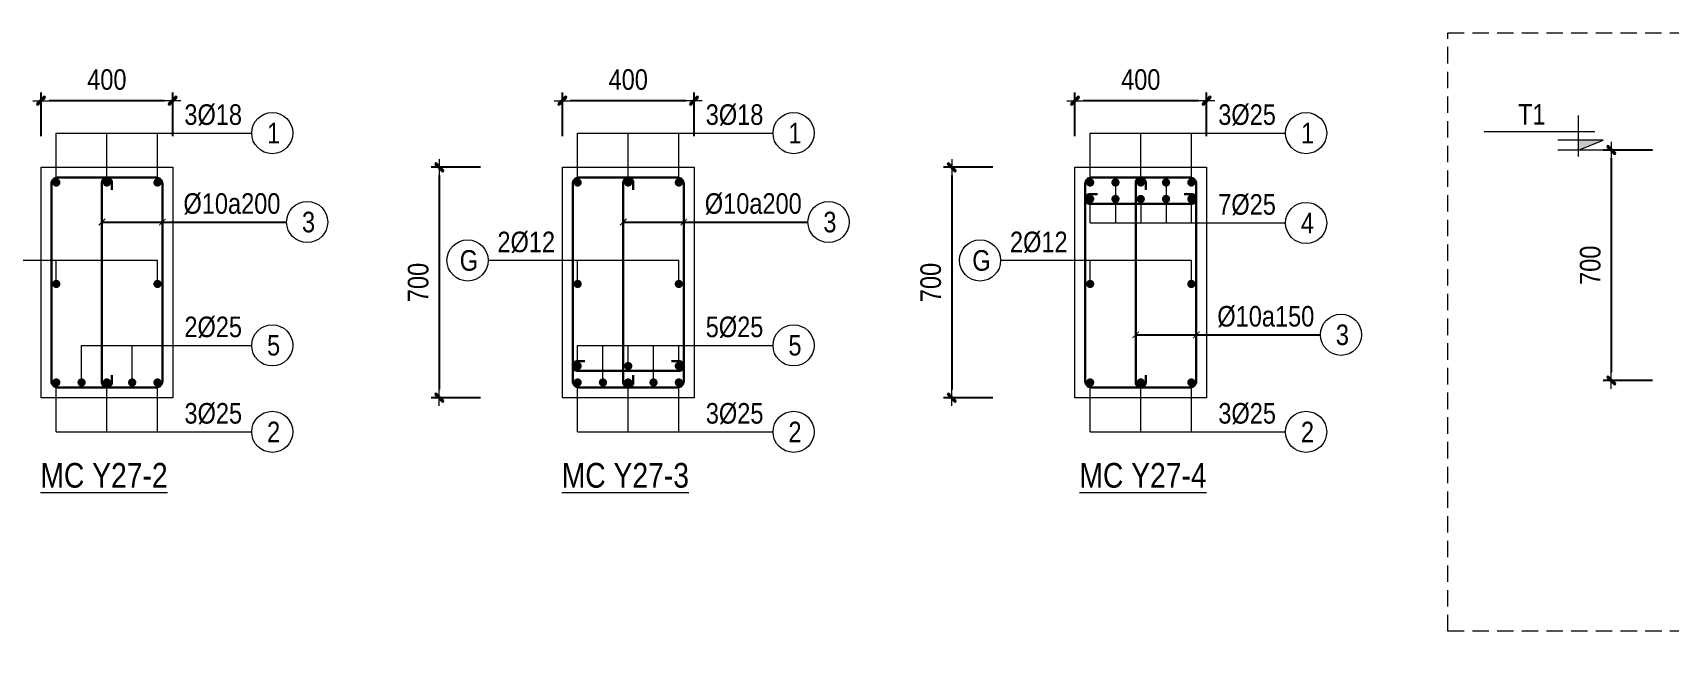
# Model space of a CAD drawing. Header units: millimetres. Extents: x 397144 to 8960116, y 345581 to 674207.
# Drawn here: x 5137752 to 5142725, y 655319 to 657183 of the extents above; entities that cross this region are included whole.
import ezdxf
from ezdxf.enums import TextEntityAlignment as Align
from ezdxf.xclip import XClip

# ---------------------------------------------------------------- set-up
doc = ezdxf.new("R2010")
doc.units = ezdxf.units.MM
doc.header["$XCLIPFRAME"] = 0
doc.header["$PDSIZE"] = -10
doc.linetypes.add('HIDDEN', pattern=[0.375, 0.25, -0.125])
doc.layers.get('0').update_dxf_attribs({"linetype": 'CONTINUOUS'})
doc.layers.get('Defpoints').update_dxf_attribs({"color": 12, "linetype": 'CONTINUOUS'})
for name, color, linetype, lineweight in [('CDAI', 8, 'CONTINUOUS', 30), ('CTHEP', 2, 'CONTINUOUS', 50), ('DBAO', 3, 'CONTINUOUS', 20), ('DGIONG', 4, 'CONTINUOUS', 13), ('KTH', 150, 'CONTINUOUS', 5), ('Net khuat', 8, 'HIDDEN', 13), ('STICK', 1, 'CONTINUOUS', 9), ('TEXT', 7, 'CONTINUOUS', 15)]:
    doc.layers.add(name, color=color, linetype=linetype, lineweight=lineweight)
doc.layers.add('HATCH', color=7, linetype='CONTINUOUS', lineweight=5, true_color=0x2491ff)
doc.styles.add('Star-HelCon', font='VHELVCN_0.TTF')
doc.styles.add('TTP-HelCon', font='VHELVCN_0.TTF')
doc.styles.add('VNI-HELVE-CONDENSE', font='VHELVCN_0.TTF')
doc.dimstyles.new('kc-25', dxfattribs={"dimtxt": 62.5, "dimasz": 20, "dimexe": 20, "dimexo": 50, "dimgap": 25, "dimtad": 3, "dimdec": 0, "dimzin": 0, "dimdsep": 46, "dimtxsty": 'VNI-HELVE-CONDENSE', "dimblk": 'DIM', "dimcen": 2.5, "dimclrd": 256, "dimclre": 154, "dimclrt": 7, "dimaunit": 1, "dimadec": 0, "dimazin": 0, "dimtfac": 1, "dimtdec": 0, "dimtix": 1, "dimtmove": 0, "dimatfit": 3, "dimldrblk": 'DOT', "dimfxl": 1, "dimtolj": 1, "dimtzin": 0, "dimarcsym": 0})
doc.dimstyles.new('TTP-25', dxfattribs={"dimscale": 25, "dimtxt": 2.5, "dimasz": 1, "dimexe": 1, "dimexo": 1, "dimgap": 0.09, "dimtad": 0, "dimdec": 4, "dimrnd": 5, "dimzin": 9, "dimdsep": 46, "dimtxsty": 'TTP-HelCon', "dimblk": 'Stick1', "dimcen": 0.09, "dimdle": 1.5, "dimclrd": 256, "dimclre": 256, "dimclrt": 7, "dimadec": 0, "dimazin": 0, "dimtfac": 1, "dimtdec": 4, "dimtmove": 0, "dimatfit": 3, "dimldrblk": '_ArchTick1', "dimfxl": 1, "dimtvp": 1, "dimtolj": 1, "dimtzin": 0, "dimarcsym": 0})

# ---------------------------------------------------------------- blocks, each defined once
blk = doc.blocks.new('Stick1')
at = {"layer": 'STICK'}
h = blk.add_hatch(color=256, dxfattribs=at)
edge = h.paths.add_edge_path()
edge.add_line((0.3, 0.5), (-0.5, -0.3))
edge.add_arc((-0.4, -0.4), 0.141, 135, 315)
edge.add_line((-0.3, -0.5), (0.5, 0.3))
edge.add_arc((0.4, 0.4), 0.141, 315, 495)
blk.add_line((1, 0), (-1, 0), dxfattribs=at)
blk.add_lwpolyline([(0.3, 0.5), (-0.5, -0.3, 1), (-0.3, -0.5), (0.5, 0.3, 1), (0.3, 0.5, 1)], format="xyb", dxfattribs=at)
blk = doc.blocks.new('*D898')
at = {"layer": 'Defpoints', "color": 0, "ltscale": 500, "transparency": 16777216}
for p in [(5137777.5, 656976.5), (5137777.5, 656843.2), (5138177.5, 656843.2)]:
    blk.add_point(p, dxfattribs=at)
at = {"layer": 'KTH', "lineweight": -2, "ltscale": 500, "transparency": 16777216}
for p, q in [((5137777.5, 656868.2), (5137777.5, 657001.5)), ((5138177.5, 656868.2), (5138177.5, 657001.5)), ((5138152.5, 656976.5), (5137802.5, 656976.5))]:
    blk.add_line(p, q, dxfattribs=at)
at = {"layer": 'KTH', "lineweight": -2, "ltscale": 500, "transparency": 16777216, "xscale": 25, "yscale": 25, "zscale": 25, "rotation": 180}
blk.add_blockref('Stick1', (5137777.5, 656976.5), dxfattribs=at)
at = {"layer": 'KTH', "lineweight": -2, "ltscale": 500, "transparency": 16777216, "xscale": 25, "yscale": 25, "zscale": 25}
blk.add_blockref('Stick1', (5138177.5, 656976.5), dxfattribs=at)
at = {"layer": 'KTH', "color": 7, "ltscale": 500, "transparency": 16777216, "insert": (5137977.5, 657040.3), "char_height": 62.5, "attachment_point": 5, "style": 'TTP-HelCon'}
blk.add_mtext('\\A1;400', dxfattribs=at)
blk = doc.blocks.new('_ArchTick1')
at = {"color": 0, "const_width": 3.81}
blk.add_lwpolyline([(-12.7, -12.7), (12.7, 12.7)], dxfattribs=at)
blk = doc.blocks.new('DIM')
h = blk.add_hatch(color=1)
h.paths.add_polyline_path([(0.49, 0.29, 1), (0.29, 0.49), (-0.19, 0), (0.19, 0)])
h.paths.add_polyline_path([(0.19, 0), (-0.19, 0), (-0.49, -0.29, 1), (-0.29, -0.49)])
at = {"color": 9}
for p, q in [((-0.19, 0), (-1.5, 0)), ((0.19, 0), (1.5, 0))]:
    blk.add_line(p, q, dxfattribs=at)
at = {"color": 1}
for p, q in [((-0.49, -0.29), (0.29, 0.49)), ((-0.29, -0.49), (0.49, 0.29)), ((-0.19, 0), (0.19, 0))]:
    blk.add_line(p, q, dxfattribs=at)
blk.add_arc((-0.39, -0.39), 0.138, 135, 315, dxfattribs=at)
blk = doc.blocks.new('*D902')
at = {"layer": 'Defpoints', "color": 0, "ltscale": 500, "transparency": 16777216}
for p in [(5140919.3, 656976.5), (5140919.3, 656843.2), (5141319.3, 656843.2)]:
    blk.add_point(p, dxfattribs=at)
at = {"layer": 'KTH', "lineweight": -2, "ltscale": 500, "transparency": 16777216}
for p, q in [((5140919.3, 656868.2), (5140919.3, 657001.5)), ((5141319.3, 656868.2), (5141319.3, 657001.5)), ((5141294.3, 656976.5), (5140944.3, 656976.5))]:
    blk.add_line(p, q, dxfattribs=at)
at = {"layer": 'KTH', "lineweight": -2, "ltscale": 500, "transparency": 16777216, "xscale": 25, "yscale": 25, "zscale": 25, "rotation": 180}
blk.add_blockref('Stick1', (5140919.3, 656976.5), dxfattribs=at)
at = {"layer": 'KTH', "lineweight": -2, "ltscale": 500, "transparency": 16777216, "xscale": 25, "yscale": 25, "zscale": 25}
blk.add_blockref('Stick1', (5141319.3, 656976.5), dxfattribs=at)
at = {"layer": 'KTH', "color": 7, "ltscale": 500, "transparency": 16777216, "insert": (5141119.3, 657040.3), "char_height": 62.5, "attachment_point": 5, "style": 'TTP-HelCon'}
blk.add_mtext('\\A1;400', dxfattribs=at)
blk = doc.blocks.new('*D903')
at = {"layer": 'Defpoints', "color": 0, "ltscale": 500, "transparency": 16777216}
for p in [(5140694.8, 656774.2), (5140545, 656074.2), (5140694.8, 656074.2)]:
    blk.add_point(p, dxfattribs=at)
at = {"layer": 'KTH', "lineweight": -2, "ltscale": 500, "transparency": 16777216}
for p, q in [((5140669.8, 656774.2), (5140520, 656774.2)), ((5140545, 656749.2), (5140545, 656099.2)), ((5140669.8, 656074.2), (5140520, 656074.2))]:
    blk.add_line(p, q, dxfattribs=at)
at = {"layer": 'KTH', "lineweight": -2, "ltscale": 500, "transparency": 16777216, "xscale": 25, "yscale": 25, "zscale": 25}
for p, rotation in [((5140545, 656774.2), 90), ((5140545, 656074.2), 270)]:
    blk.add_blockref('Stick1', p, dxfattribs=dict(at, rotation=rotation))
at = {"layer": 'KTH', "color": 7, "ltscale": 500, "transparency": 16777216, "insert": (5140481.2, 656424.2), "char_height": 62.5, "attachment_point": 5, "rotation": 90, "style": 'TTP-HelCon'}
blk.add_mtext('\\A1;700', dxfattribs=at)
blk = doc.blocks.new('*D896')
at = {"layer": 'Defpoints', "color": 0, "ltscale": 500, "transparency": 16777216}
for p in [(5139361.8, 656976.5), (5139361.8, 656843.2), (5139761.8, 656843.2)]:
    blk.add_point(p, dxfattribs=at)
at = {"layer": 'KTH', "lineweight": -2, "ltscale": 500, "transparency": 16777216}
for p, q in [((5139361.8, 656868.2), (5139361.8, 657001.5)), ((5139761.8, 656868.2), (5139761.8, 657001.5)), ((5139736.8, 656976.5), (5139386.8, 656976.5))]:
    blk.add_line(p, q, dxfattribs=at)
at = {"layer": 'KTH', "lineweight": -2, "ltscale": 500, "transparency": 16777216, "xscale": 25, "yscale": 25, "zscale": 25, "rotation": 180}
blk.add_blockref('Stick1', (5139361.8, 656976.5), dxfattribs=at)
at = {"layer": 'KTH', "lineweight": -2, "ltscale": 500, "transparency": 16777216, "xscale": 25, "yscale": 25, "zscale": 25}
blk.add_blockref('Stick1', (5139761.8, 656976.5), dxfattribs=at)
at = {"layer": 'KTH', "color": 7, "ltscale": 500, "transparency": 16777216, "insert": (5139561.8, 657040.3), "char_height": 62.5, "attachment_point": 5, "style": 'TTP-HelCon'}
blk.add_mtext('\\A1;400', dxfattribs=at)
blk = doc.blocks.new('*D897')
at = {"layer": 'Defpoints', "color": 0, "ltscale": 500, "transparency": 16777216}
for p in [(5139137.4, 656774.2), (5138987.6, 656074.2), (5139137.4, 656074.2)]:
    blk.add_point(p, dxfattribs=at)
at = {"layer": 'KTH', "lineweight": -2, "ltscale": 500, "transparency": 16777216}
for p, q in [((5139112.4, 656774.2), (5138962.6, 656774.2)), ((5138987.6, 656749.2), (5138987.6, 656099.2)), ((5139112.4, 656074.2), (5138962.6, 656074.2))]:
    blk.add_line(p, q, dxfattribs=at)
at = {"layer": 'KTH', "lineweight": -2, "ltscale": 500, "transparency": 16777216, "xscale": 25, "yscale": 25, "zscale": 25}
for p, rotation in [((5138987.6, 656774.2), 90), ((5138987.6, 656074.2), 270)]:
    blk.add_blockref('Stick1', p, dxfattribs=dict(at, rotation=rotation))
at = {"layer": 'KTH', "color": 7, "ltscale": 500, "transparency": 16777216, "insert": (5138923.7, 656424.2), "char_height": 62.5, "attachment_point": 5, "rotation": 90, "style": 'TTP-HelCon'}
blk.add_mtext('\\A1;700', dxfattribs=at)
blk = doc.blocks.new('*D951')
at = {"layer": 'Defpoints', "color": 0, "ltscale": 500, "transparency": 16777216}
for p in [(5142698.9, 656826.5), (5142549.1, 656126.5), (5142698.9, 656126.5)]:
    blk.add_point(p, dxfattribs=at)
at = {"layer": 'KTH', "lineweight": -2, "ltscale": 500, "transparency": 16777216}
for p, q in [((5142673.9, 656826.5), (5142524.1, 656826.5)), ((5142549.1, 656801.5), (5142549.1, 656151.5)), ((5142673.9, 656126.5), (5142524.1, 656126.5))]:
    blk.add_line(p, q, dxfattribs=at)
at = {"layer": 'KTH', "lineweight": -2, "ltscale": 500, "transparency": 16777216, "xscale": 25, "yscale": 25, "zscale": 25}
for p, rotation in [((5142549.1, 656826.5), 90), ((5142549.1, 656126.5), 270)]:
    blk.add_blockref('Stick1', p, dxfattribs=dict(at, rotation=rotation))
at = {"layer": 'KTH', "color": 7, "ltscale": 500, "transparency": 16777216, "insert": (5142485.3, 656476.5), "char_height": 62.5, "attachment_point": 5, "rotation": 90, "style": 'TTP-HelCon'}
blk.add_mtext('\\A1;700', dxfattribs=at)
blk = doc.blocks.new('CODE')
at = {"layer": 'DBAO'}
for p, q in [((-62.5, -20), (-62.5, 105)), ((-112.5, 55), (223.6, 55)), ((-62.5, 0), (-137.5, 30)), ((-137.5, 30), (0, 30)), ((-137.5, 0), (0, 0))]:
    blk.add_line(p, q, dxfattribs=at)
at = {"layer": 'HATCH', "color": 1}
blk.add_solid([(-62.5, 0), (-137.5, 30), (-62.5, 30)], dxfattribs=at)
blk = doc.blocks.new('AY-33')
at = {"layer": 'CTHEP'}
blk.add_line((5171674.09057, 590166.85075), (5196483.5754, 590166.83185), dxfattribs=at)
for points in [[(5196810.36291, 589847.60311), (5196810.36291, 590475.79032), (5171520.36551, 590475.86587)], [(5171578.60447, 590230.25598), (5171578.60447, 589853.86591), (5196259.37159, 589853.84476), (5196748.53006, 589853.79053), (5196748.53006, 589853.79053)]]:
    blk.add_lwpolyline(points, dxfattribs=at)
at = {"layer": 'DBAO'}
blk.add_lwpolyline([(5187890.36291, 589814.84602), (5196840.36149, 589814.83525), (5196840.36291, 590514.70496), (5171490.36551, 590514.87736), (5171490.36551, 589814.86587), (5171490.36551, 589814.86587), (5171490.36551, 589494.86587)], dxfattribs=at)
at = {"layer": 'Net khuat', "ltscale": 200}
blk.add_lwpolyline([(5171490.36551, 589814.86587), (5171490.36551, 589814.86587), (5172090.36551, 589814.86587), (5172090.36551, 590284.86587), (5196840.36244, 590284.86587)], dxfattribs=at)

msp = doc.modelspace()

# ---------------------------------------------------------------- linework, layer by layer
at = {"layer": 'CDAI'}
for points in [[(5137827.5371, 656742.95033), (5138127.5371, 656742.95033, -0.4142135624), (5138146.2871, 656724.20033), (5138146.2871, 656124.20033, -0.4142135624), (5138127.5371, 656105.45033), (5137827.5371, 656105.45033, -0.4142135624), (5137808.7871, 656124.20033), (5137808.7871, 656724.20033, -0.4142135624)], [(5139411.81356, 656742.95033), (5139711.81356, 656742.95033, -0.4142135624), (5139730.56356, 656724.20033), (5139730.56356, 656124.20033, -0.4142135624), (5139711.81356, 656105.45033), (5139411.81356, 656105.45033, -0.4142135624), (5139393.06356, 656124.20033), (5139393.06356, 656724.20033, -0.4142135624)], [(5140969.27155, 656742.95033), (5141269.27155, 656742.95033, -0.4142135624), (5141288.02155, 656724.20033), (5141288.02155, 656124.20033, -0.4142135624), (5141269.27155, 656105.45033), (5140969.27155, 656105.45033, -0.4142135624), (5140950.52155, 656124.20033), (5140950.52155, 656724.20033, -0.4142135624)]]:
    msp.add_lwpolyline(points, format="xyb", close=True, dxfattribs=at)
for points in [[(5137992.5371, 656706.03034), (5137992.5371, 656727.95033, 0.4142135624), (5137977.5371, 656742.95033), (5137977.5371, 656742.95033, 0.4142135624), (5137962.5371, 656727.95033), (5137962.5371, 656120.45033, 0.4142135624), (5137977.5371, 656105.45033), (5137977.5371, 656105.45033, 0.4142135624), (5137992.5371, 656120.45033), (5137992.5371, 656142.37032)], [(5139576.81356, 656706.03034), (5139576.81356, 656727.95033, 0.4142135624), (5139561.81356, 656742.95033), (5139561.81356, 656742.95033, 0.4142135624), (5139546.81356, 656727.95033), (5139546.81356, 656120.45033, 0.4142135624), (5139561.81356, 656105.45033), (5139561.81356, 656105.45033, 0.4142135624), (5139576.81356, 656120.45033), (5139576.81356, 656142.37032)], [(5141134.27155, 656706.03034), (5141134.27155, 656727.95033, 0.4142135624), (5141119.27155, 656742.95033), (5141119.27155, 656742.95033, 0.4142135624), (5141104.27155, 656727.95033), (5141104.27155, 656120.45033, 0.4142135624), (5141119.27155, 656105.45033), (5141119.27155, 656105.45033, 0.4142135624), (5141134.27155, 656120.45033), (5141134.27155, 656142.37032)], [(5140987.44154, 656692.95033), (5140965.52155, 656692.95033, 0.4142135624), (5140950.52155, 656677.95033), (5140950.52155, 656677.95033, 0.4142135624), (5140965.52155, 656662.95033), (5141273.02155, 656662.95033, 0.4142135624), (5141288.02155, 656677.95033), (5141288.02155, 656677.95033, 0.4142135624), (5141273.02155, 656692.95033), (5141251.10156, 656692.95033)], [(5139429.98355, 656185.45033), (5139408.06356, 656185.45033, 0.4142135624), (5139393.06356, 656170.45033), (5139393.06356, 656170.45033, 0.4142135624), (5139408.06356, 656155.45033), (5139715.56356, 656155.45033, 0.4142135624), (5139730.56356, 656170.45033), (5139730.56356, 656170.45033, 0.4142135624), (5139715.56356, 656185.45033), (5139693.64357, 656185.45033)]]:
    msp.add_lwpolyline(points, format="xyb", dxfattribs=at)
at = {"layer": 'CTHEP', "const_width": 12.5}
for points in [[(5137817.5371, 656727.95033, 1), (5137830.0371, 656727.95033, 1)], [(5137971.2871, 656727.95033, 1), (5137983.7871, 656727.95033, 1)], [(5138125.0371, 656727.95033, 1), (5138137.5371, 656727.95033, 1)], [(5139401.81356, 656727.95033, 1), (5139414.31356, 656727.95033, 1)], [(5139555.56356, 656727.95033, 1), (5139568.06356, 656727.95033, 1)], [(5139709.31356, 656727.95033, 1), (5139721.81356, 656727.95033, 1)], [(5140959.27155, 656727.95033, 1), (5140971.77155, 656727.95033, 1)], [(5141036.14655, 656727.95033, 1), (5141048.64655, 656727.95033, 1)], [(5141113.02155, 656727.95033, 1), (5141125.52155, 656727.95033, 1)], [(5141189.89655, 656727.95033, 1), (5141202.39655, 656727.95033, 1)], [(5141266.77155, 656727.95033, 1), (5141279.27155, 656727.95033, 1)], [(5140959.27155, 656677.95033, 1), (5140971.77155, 656677.95033, 1)], [(5141036.14655, 656677.95033, 1), (5141048.64655, 656677.95033, 1)], [(5141113.02155, 656677.95033, 1), (5141125.52155, 656677.95033, 1)], [(5141189.89655, 656677.95033, 1), (5141202.39655, 656677.95033, 1)], [(5141266.77155, 656677.95033, 1), (5141279.27155, 656677.95033, 1)], [(5137830.0371, 656419.79338, -1), (5137817.5371, 656419.79338, -1)], [(5138137.5371, 656419.79338, -1), (5138125.0371, 656419.79338, -1)], [(5139414.31356, 656419.79338, -1), (5139401.81356, 656419.79338, -1)], [(5139721.81356, 656419.79338, -1), (5139709.31356, 656419.79338, -1)], [(5140971.77155, 656419.79338, -1), (5140959.27155, 656419.79338, -1)], [(5141279.27155, 656419.79338, -1), (5141266.77155, 656419.79338, -1)], [(5139401.81356, 656170.45033, 1), (5139414.31356, 656170.45033, 1)], [(5139555.56356, 656170.45033, 1), (5139568.06356, 656170.45033, 1)], [(5139709.31356, 656170.45033, 1), (5139721.81356, 656170.45033, 1)], [(5137817.5371, 656120.45033, 1), (5137830.0371, 656120.45033, 1)], [(5137894.4121, 656120.45033, 1), (5137906.9121, 656120.45033, 1)], [(5137971.2871, 656120.45033, 1), (5137983.7871, 656120.45033, 1)], [(5138060.6621, 656120.45033, -1), (5138048.1621, 656120.45033, -1)], [(5138125.0371, 656120.45033, 1), (5138137.5371, 656120.45033, 1)], [(5139401.81356, 656120.45033, 1), (5139414.31356, 656120.45033, 1)], [(5139478.68856, 656120.45033, 1), (5139491.18856, 656120.45033, 1)], [(5139555.56356, 656120.45033, 1), (5139568.06356, 656120.45033, 1)], [(5139644.93856, 656120.45033, -1), (5139632.43856, 656120.45033, -1)], [(5139709.31356, 656120.45033, 1), (5139721.81356, 656120.45033, 1)], [(5140959.27155, 656120.45033, 1), (5140971.77155, 656120.45033, 1)], [(5141113.02155, 656120.45033, 1), (5141125.52155, 656120.45033, 1)], [(5141266.77155, 656120.45033, 1), (5141279.27155, 656120.45033, 1)]]:
    msp.add_lwpolyline(points, format="xyb", close=True, dxfattribs=at)
at = {"layer": 'DBAO', "flags": 128}
for points in [[(5137777.5371, 656774.20033), (5138177.5371, 656774.20033)], [(5138177.5371, 656774.20033), (5138177.5371, 656074.20033), (5137777.5371, 656074.20033), (5137777.5371, 656774.20033)], [(5139361.81356, 656774.20033), (5139761.81356, 656774.20033)], [(5139761.81356, 656774.20033), (5139761.81356, 656074.20033), (5139361.81356, 656074.20033), (5139361.81356, 656774.20033)], [(5140919.27155, 656774.20033), (5141319.27155, 656774.20033)], [(5141319.27155, 656774.20033), (5141319.27155, 656074.20033), (5140919.27155, 656074.20033), (5140919.27155, 656774.20033)]]:
    msp.add_lwpolyline(points, dxfattribs=at)
at = {"layer": 'DGIONG'}
for p, q in [((5137823.7871, 656727.95033), (5137823.7871, 656877.95033)), ((5137823.7871, 656877.95033), (5138417.5371, 656877.95033)), ((5137977.5371, 656727.95033), (5137977.5371, 656877.95033)), ((5138131.2871, 656727.95033), (5138131.2871, 656877.95033)), ((5139408.06356, 656727.95033), (5139408.06356, 656877.95033)), ((5139408.06356, 656877.95033), (5140001.81356, 656877.95033)), ((5139561.81356, 656727.95033), (5139561.81356, 656877.95033)), ((5139715.56356, 656727.95033), (5139715.56356, 656877.95033)), ((5140965.52155, 656727.95033), (5140965.52155, 656877.95033)), ((5140965.52155, 656877.95033), (5141559.27155, 656877.95033)), ((5141119.27155, 656727.95033), (5141119.27155, 656877.95033)), ((5141273.02155, 656727.95033), (5141273.02155, 656877.95033)), ((5141042.39655, 656727.95033), (5141042.39655, 656605.02957)), ((5141196.14655, 656727.95033), (5141196.14655, 656605.02957)), ((5140965.52155, 656605.02957), (5140965.52155, 656677.95033)), ((5141119.27155, 656677.95033), (5141119.27155, 656605.02957)), ((5141273.02155, 656605.02957), (5141273.02155, 656677.95033)), ((5140965.52155, 656605.02957), (5141559.27155, 656605.02957)), ((5138131.2871, 656491.17517), (5137551.73958, 656491.17517)), ((5137823.7871, 656419.79338), (5137823.7871, 656491.17517)), ((5138131.2871, 656419.79338), (5138131.2871, 656491.17517)), ((5139715.56356, 656491.17517), (5139136.01604, 656491.17517)), ((5139408.06356, 656419.79338), (5139408.06356, 656491.17517)), ((5139715.56356, 656419.79338), (5139715.56356, 656491.17517)), ((5141273.02155, 656491.17517), (5140693.47403, 656491.17517)), ((5140965.52155, 656419.79338), (5140965.52155, 656491.17517)), ((5141273.02155, 656419.79338), (5141273.02155, 656491.17517)), ((5137900.6621, 656233.09242), (5138417.5371, 656233.09242)), ((5137900.6621, 656120.45033), (5137900.6621, 656233.09242)), ((5138054.4121, 656120.45033), (5138054.4121, 656233.09242)), ((5139408.06356, 656233.09242), (5140001.81356, 656233.09242)), ((5139408.06356, 656170.45033), (5139408.06356, 656233.09242)), ((5139484.93856, 656120.45033), (5139484.93856, 656233.09242)), ((5139561.81356, 656170.45033), (5139561.81356, 656233.09242)), ((5139638.68856, 656120.45033), (5139638.68856, 656233.09242)), ((5139715.56356, 656170.45033), (5139715.56356, 656233.09242)), ((5137823.7871, 655970.45033), (5137823.7871, 656120.45033)), ((5137977.5371, 655970.45033), (5137977.5371, 656120.45033)), ((5138131.2871, 655970.45033), (5138131.2871, 656120.45033)), ((5139408.06356, 655970.45033), (5139408.06356, 656120.45033)), ((5139561.81356, 655970.45033), (5139561.81356, 656120.45033)), ((5139715.56356, 655970.45033), (5139715.56356, 656120.45033)), ((5140965.52155, 655970.45033), (5140965.52155, 656120.45033)), ((5141119.27155, 655970.45033), (5141119.27155, 656120.45033)), ((5141273.02155, 655970.45033), (5141273.02155, 656120.45033)), ((5137823.7871, 655970.45033), (5138417.5371, 655970.45033)), ((5139408.06356, 655970.45033), (5140001.81356, 655970.45033)), ((5140965.52155, 655970.45033), (5141559.27155, 655970.45033))]:
    msp.add_line(p, q, dxfattribs=at)
for centre in [(5138480.0371, 656877.95033), (5140064.31356, 656877.95033), (5141621.77155, 656877.95033), (5138586.15712, 656607.86413), (5140170.43359, 656607.86413), (5141621.77155, 656605.02957), (5139073.51604, 656491.17517), (5140630.97403, 656491.17517), (5141727.89158, 656265.29862), (5138480.0371, 656233.09242), (5140064.31356, 656233.09242), (5138480.0371, 655970.45033), (5140064.31356, 655970.45033), (5141621.77155, 655970.45033)]:
    msp.add_circle(centre, 62.5, dxfattribs=at)
at = {"layer": 'Net khuat', "ltscale": 200}
msp.add_lwpolyline([(5142052.0826, 657182.88341), (5145702.26318, 657182.88341), (5145702.26318, 655364.59126), (5142052.0826, 655364.59126)], close=True, dxfattribs=at)

# ---------------------------------------------------------------- block references
at = {"layer": 'CDAI'}
ref = msp.add_blockref('AY-33', (-36256.82443, 65824.19403), dxfattribs=at)
XClip(ref).set_block_clipping_path([(5187072.9228530833, 588883.4720972711), (5197002.229731461, 591175.458884406)])
at = {"layer": 'KTH', "linetype": 'Continuous', "xscale": -1}
msp.add_blockref('CODE', (5142386.61529, 656826.45244), dxfattribs=at)

# ---------------------------------------------------------------- texts
at = {"layer": 'TEXT', "style": 'TTP-HelCon'}
for s, p in [('3Þ18', (5138212.99543, 656902.95033)), ('3Þ18', (5139797.27189, 656902.95033)), ('3Þ25', (5141354.72988, 656902.95033)), ('Þ10a200', (5138210.22131, 656632.86413)), ('Þ10a200', (5139794.49777, 656632.86413)), ('7Þ25', (5141354.72988, 656630.02957)), ('2Þ12', (5139164.30771, 656516.17517)), ('2Þ12', (5140721.7657, 656516.17517)), ('Þ10a150', (5141351.95576, 656290.29862)), ('2Þ25', (5138212.99543, 656258.09242)), ('5Þ25', (5139797.27189, 656258.09242)), ('3Þ25', (5138213.26077, 655995.45033)), ('3Þ25', (5139797.53723, 655995.45033)), ('3Þ25', (5141354.99522, 655995.45033))]:
    msp.add_text(s, height=62.5, dxfattribs=at).set_placement(p)
msp.add_text('T1    ', height=62.5, dxfattribs=at).set_placement((5142428.88196, 656903.44743), align=Align.RIGHT)
at = {"layer": 'TEXT', "style": 'Star-HelCon'}
for s, p in [('1', (5138484.20376, 656877.95033)), ('1', (5140068.48023, 656877.95033)), ('1', (5141625.93822, 656877.95033)), ('3', (5138590.32379, 656607.86413)), ('3', (5140174.60025, 656607.86413)), ('4', (5141625.93822, 656605.02957)), ('G', (5139077.68271, 656491.17517)), ('G', (5140635.1407, 656491.17517)), ('5', (5138484.20376, 656233.09242)), ('5', (5140068.48023, 656233.09242)), ('3', (5141732.05824, 656265.29862)), ('2', (5138484.20376, 655970.45033)), ('2', (5140068.48023, 655970.45033)), ('2', (5141625.93822, 655970.45033))]:
    msp.add_text(s, height=62.5, dxfattribs=at).set_placement(p, align=Align.MIDDLE)
at = {"layer": 'TEXT', "style": 'TTP-HelCon'}
for s, p in [('%%UMC Y27-2', (5137968.77795, 655800.90679)), ('%%UMC Y27-3', (5139553.05441, 655800.90679)), ('%%UMC Y27-4', (5141126.1532, 655800.90679))]:
    msp.add_text(s, height=75, dxfattribs=at).set_placement(p, align=Align.CENTER)

# ---------------------------------------------------------------- dimensions: what is measured, and where the dimension line sits
at = {"layer": 'KTH', "ltscale": 500}
for base, p1, p2, picture, middle in [((5137777.5371, 656976.45033), (5138177.5371, 656843.21228), (5137777.5371, 656843.21228), '*D898', (5137977.5371, 657040.28366)), ((5139361.81356, 656976.45033), (5139761.81356, 656843.21228), (5139361.81356, 656843.21228), '*D896', (5139561.81356, 657040.28366)), ((5140919.27155, 656976.45033), (5141319.27155, 656843.21228), (5140919.27155, 656843.21228), '*D902', (5141119.27155, 657040.28366))]:
    dim = msp.add_linear_dim(base=base, p1=p1, p2=p2, dimstyle='TTP-25', override={"dimtxsty": 'TTP-HelCon'}, dxfattribs=at)
    dim.commit()
    dim.dimension.update_dxf_attribs({"geometry": picture, "text_midpoint": middle})
for base, p1, p2, picture, middle in [((5142549.11529, 656126.45244), (5142698.94811, 656826.45244), (5142698.94811, 656126.45244), '*D951', (5142485.28196, 656476.45244)), ((5138987.55317, 656074.20033), (5139137.38598, 656774.20033), (5139137.38598, 656074.20033), '*D897', (5138923.71984, 656424.20033)), ((5140545.01116, 656074.20033), (5140694.84397, 656774.20033), (5140694.84397, 656074.20033), '*D903', (5140481.17783, 656424.20033))]:
    dim = msp.add_linear_dim(base=base, p1=p1, p2=p2, angle=90, dimstyle='TTP-25', override={"dimtxsty": 'TTP-HelCon'}, dxfattribs=at)
    dim.commit()
    dim.dimension.update_dxf_attribs({"geometry": picture, "text_midpoint": middle})

# ---------------------------------------------------------------- leaders
at = {"layer": 'DGIONG'}
for points in [[(5137962.5371, 656607.86413), (5138339.90712, 656607.86413)], [(5138146.2871, 656607.86413), (5138523.65712, 656607.86413)], [(5139546.81356, 656607.86413), (5139924.18359, 656607.86413)], [(5139730.56356, 656607.86413), (5140107.93359, 656607.86413)], [(5141104.27155, 656265.29862), (5141481.64158, 656265.29862)], [(5141288.02155, 656265.29862), (5141665.39158, 656265.29862)]]:
    msp.add_leader(points, dimstyle='kc-25', override={"dimtad": 0, "dimldrblk": 'ArchTick', "dimfxl": 100, "dimarcsym": 1}, dxfattribs=at)

doc.saveas('drawing.dxf')
